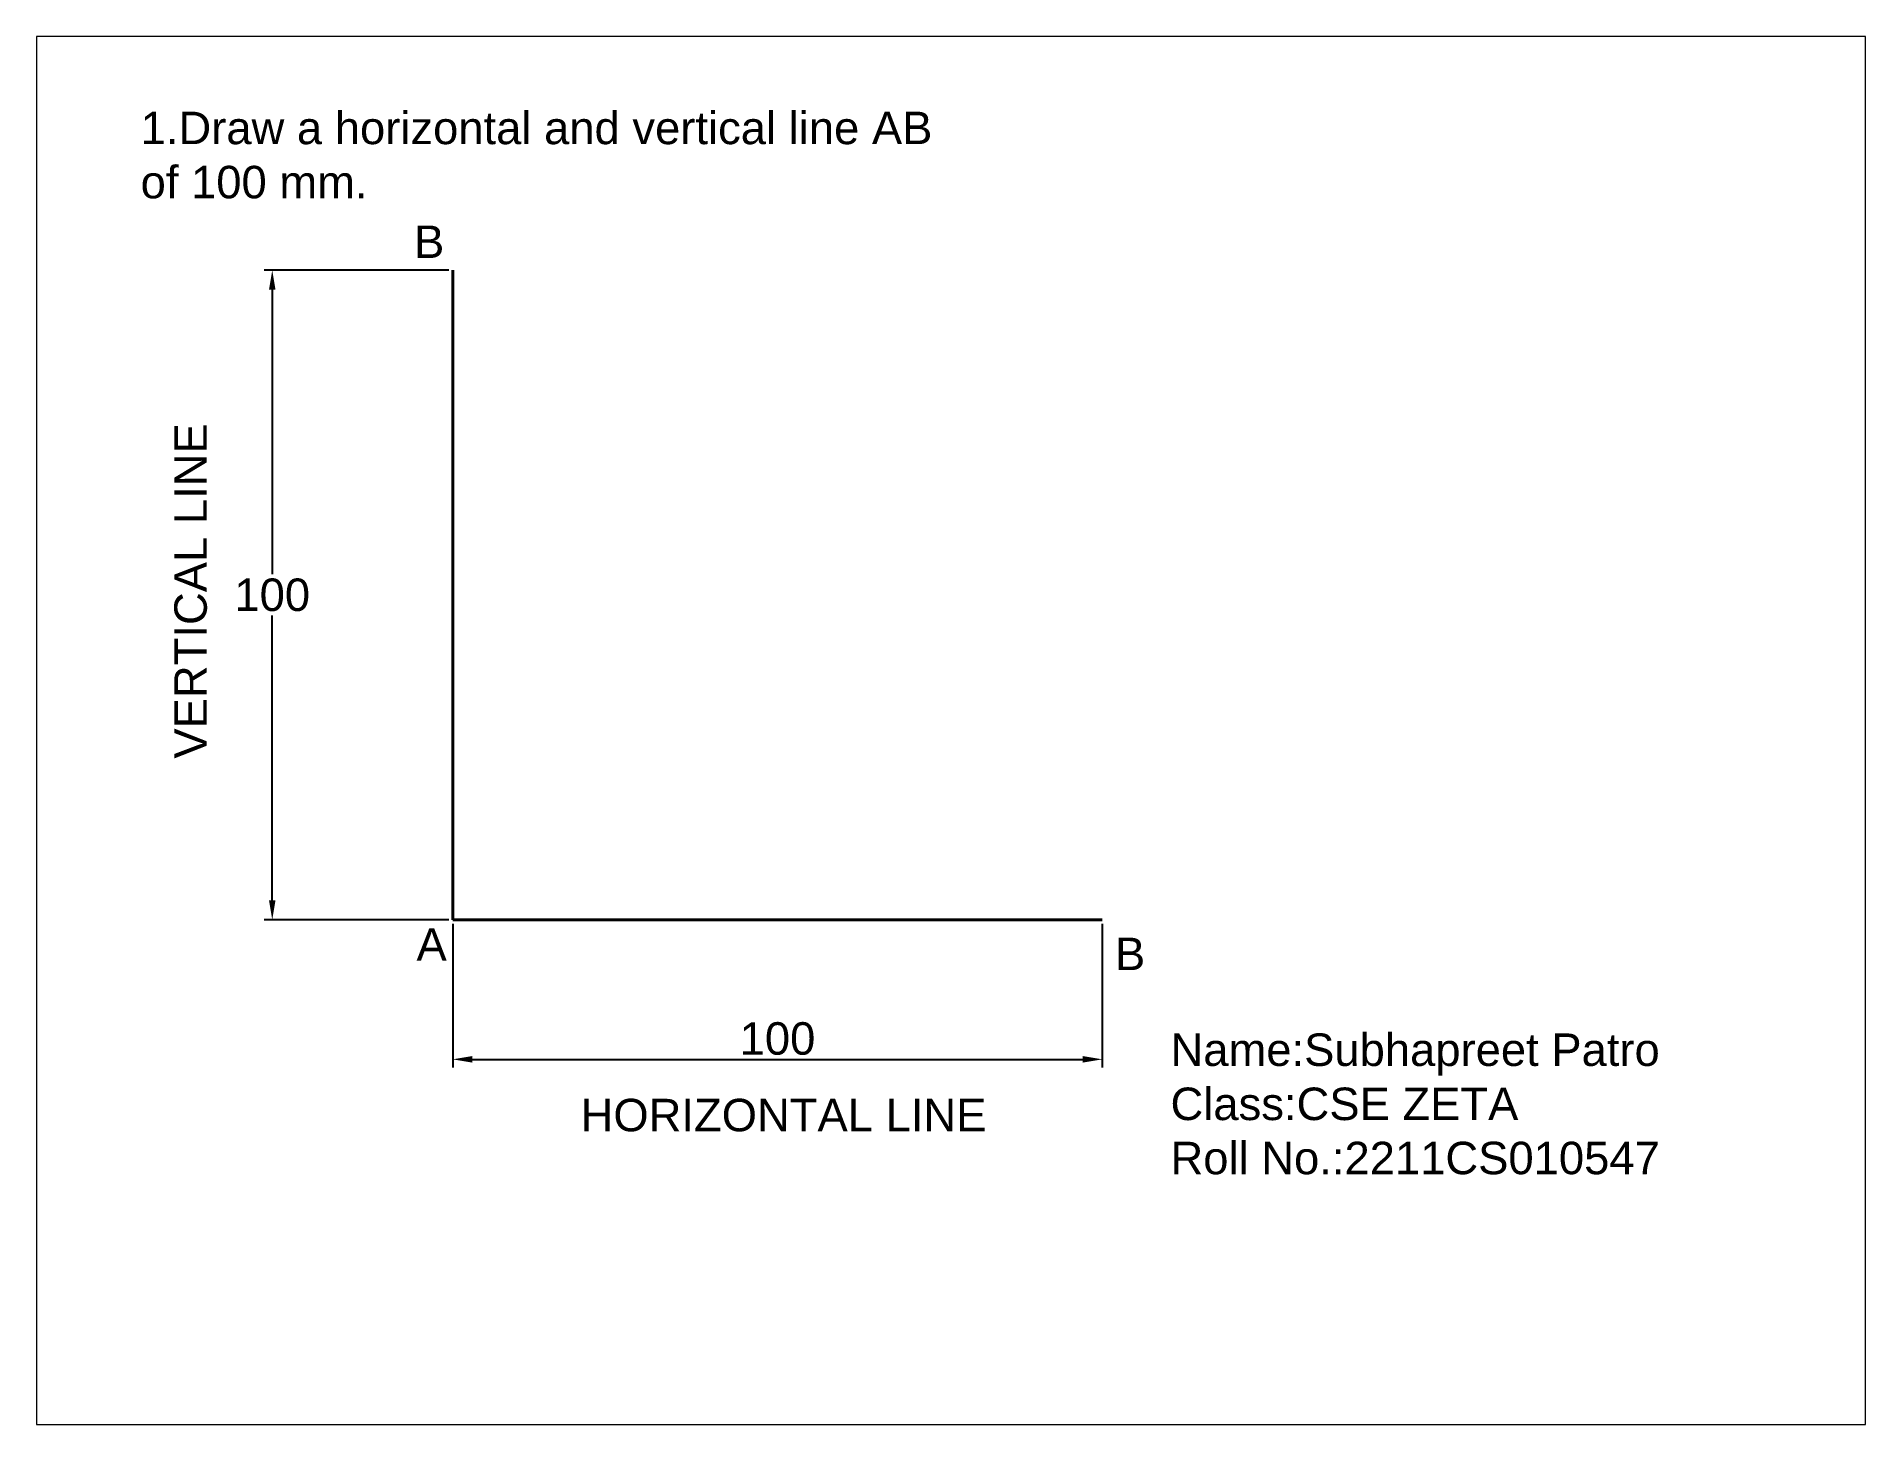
# Paper-space layout 'Layout1' of a CAD drawing. Header units: millimetres. Extents: x 26 to 231, y 20 to 176.
# The model-space entities are those that its viewports show. They can reach past a viewport. Long polylines and large blocks are cut down to what shows.
import ezdxf

# ---------------------------------------------------------------- set-up
doc = ezdxf.new("R2010")
doc.units = ezdxf.units.MM
doc.header["$PDMODE"] = 35
doc.header["$PDSIZE"] = 5
doc.styles.get("Standard").update_dxf_attribs({"font": 'arial.ttf'})
doc.dimstyles.new('ISO-25', dxfattribs={"dimtxt": 5, "dimasz": 3, "dimexe": 1.25, "dimexo": 0.625, "dimtad": 1, "dimtih": 1, "dimtoh": 1, "dimtxsty": 'Standard', "dimcen": 2.5, "dimadec": 0, "dimazin": 0, "dimtfac": 1, "dimtmove": 0, "dimatfit": 3, "dimfxl": 1, "dimarcsym": 0})

# ---------------------------------------------------------------- blocks, each defined once
blk = doc.blocks.new('*D0')
at = {"color": 0, "lineweight": -2, "transparency": 16777216}
for p, q in [((2089.14, 1604.51), (2060.73, 1604.51)), ((2061.98, 1601.51), (2061.98, 1557.69)), ((2061.98, 1507.51), (2061.98, 1551.33)), ((2089.14, 1504.51), (2060.73, 1504.51))]:
    blk.add_line(p, q, dxfattribs=at)
at = {"color": 0, "transparency": 16777216}
for points in [[(2061.48, 1601.51), (2062.48, 1601.51), (2061.98, 1604.51)], [(2061.48, 1507.51), (2062.48, 1507.51), (2061.98, 1504.51)]]:
    blk.add_solid(points, dxfattribs=at)
at = {"layer": 'Defpoints', "color": 0, "transparency": 16777216}
for p in [(2089.76, 1604.51), (2061.98, 1504.51), (2089.76, 1504.51)]:
    blk.add_point(p, dxfattribs=at)
at = {"color": 0, "lineweight": 40, "transparency": 16777216, "insert": (2061.98, 1554.51), "char_height": 5, "attachment_point": 5}
blk.add_mtext('100', dxfattribs=at)
blk = doc.blocks.new('*D1')
at = {"color": 0, "lineweight": -2, "transparency": 16777216}
for p, q in [((2089.76, 1503.88), (2089.76, 1481.78)), ((2189.76, 1503.88), (2189.76, 1481.78)), ((2092.76, 1483.03), (2186.76, 1483.03))]:
    blk.add_line(p, q, dxfattribs=at)
at = {"color": 0, "transparency": 16777216}
for points in [[(2092.76, 1483.53), (2092.76, 1482.53), (2089.76, 1483.03)], [(2186.76, 1483.53), (2186.76, 1482.53), (2189.76, 1483.03)]]:
    blk.add_solid(points, dxfattribs=at)
at = {"layer": 'Defpoints', "color": 0, "transparency": 16777216}
for p in [(2089.76, 1504.51), (2189.76, 1504.51), (2189.76, 1483.03)]:
    blk.add_point(p, dxfattribs=at)
at = {"color": 0, "lineweight": 40, "transparency": 16777216, "insert": (2139.76, 1486.21), "char_height": 5, "attachment_point": 5}
blk.add_mtext('100', dxfattribs=at)

msp = doc.modelspace()

# ---------------------------------------------------------------- linework, layer by layer
at = {"lineweight": 40}
for q in [(2089.764, 1604.508), (2189.764, 1504.508)]:
    msp.add_line((2089.764, 1504.508), q, dxfattribs=at)

# ---------------------------------------------------------------- texts
for s, p in [('B', (2083.815, 1606.379)), ('A', (2084.189, 1498.217)), ('B', (2191.715, 1496.766))]:
    msp.add_text(s, height=5, dxfattribs=at).set_placement(p)
at = {"lineweight": 40, "char_height": 5, "attachment_point": 1}
for s, width, insert in [('1.Draw a horizontal and vertical line AB of 100 mm.', 123.09314, (2041.716, 1628.899)), ('Name:Subhapreet Patro\\PClass:CSE ZETA\\PRoll No.:2211CS010547', 94.40536, (2200.262, 1487.017)), ('HORIZONTAL LINE', 63.99311, (2109.449, 1476.955))]:
    msp.add_mtext_dynamic_manual_height_columns(s, width=width, gutter_width=25, heights=[0], dxfattribs=dict(at, insert=insert))
at = {"lineweight": 40, "insert": (2046.905, 1529.317), "char_height": 5, "attachment_point": 1, "rotation": 90}
msp.add_mtext_dynamic_manual_height_columns('VERTICAL LINE', width=55.95222, gutter_width=25, heights=[0], dxfattribs=at)

# ---------------------------------------------------------------- dimensions: what is measured, and where the dimension line sits
at = {"lineweight": 40}
dim = msp.add_linear_dim(base=(2061.978, 1504.508), p1=(2089.764, 1604.508), p2=(2089.764, 1504.508), angle=90, dimstyle='ISO-25', dxfattribs=at)
dim.commit()
dim.dimension.update_dxf_attribs({"geometry": '*D0', "text_midpoint": (2061.978, 1554.508)})
dim = msp.add_linear_dim(base=(2189.764, 1483.029), p1=(2089.764, 1504.508), p2=(2189.764, 1504.508), dimstyle='ISO-25', dxfattribs=at)
dim.commit()
dim.dimension.update_dxf_attribs({"geometry": '*D1', "text_midpoint": (2139.764, 1486.207)})

psp = doc.layouts.get("Layout1")

# ---------------------------------------------------------------- viewports
at = {"layer": '0'}
psp.add_viewport(center=(128.5, 97.5), size=(205.6, 156), view_center_point=(2166.47, 1533.648), view_height=213.61998, dxfattribs=at)

doc.saveas('drawing.dxf')
